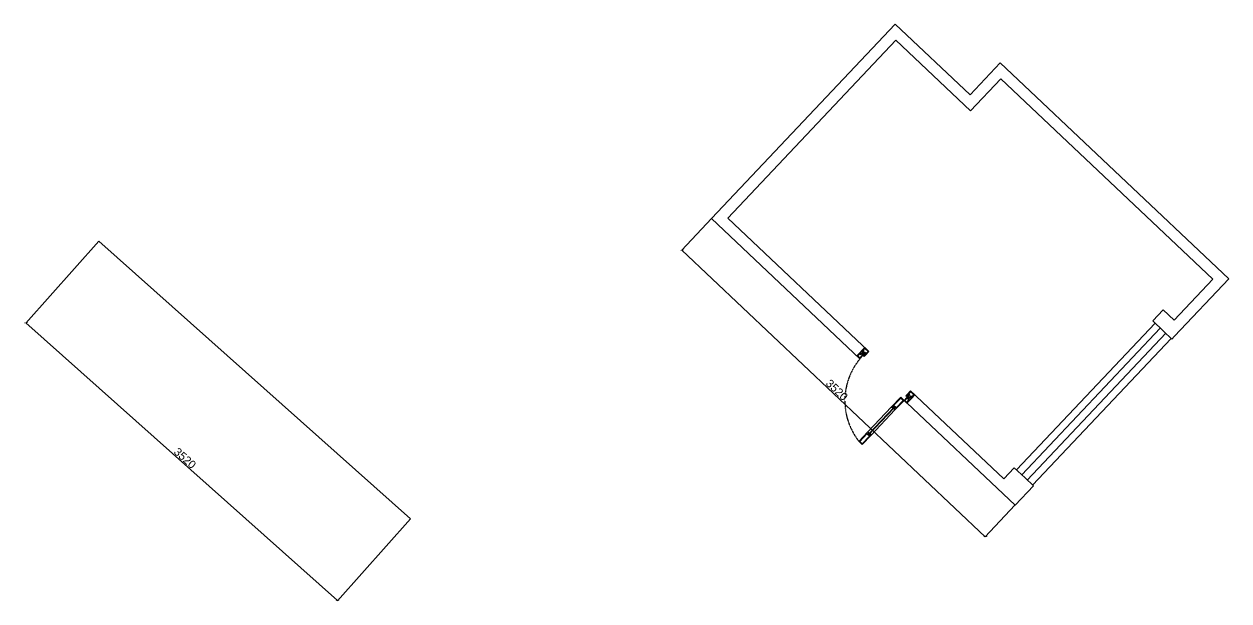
# Model space of a CAD drawing. Header units: millimetres. Extents: x -152054 to 94068, y -14280 to 90567.
# Drawn here: x -7515 to 2646, y 40971 to 45834 of the extents above; entities that cross this region are included whole.
import ezdxf

# ---------------------------------------------------------------- set-up
doc = ezdxf.new("R2010")
doc.units = ezdxf.units.MM
doc.linetypes.add('HIDDEN', pattern=[0.375, 0.25, -0.125])
doc.layers.add('ALM', color=120, linetype='Continuous')
doc.styles.get("Standard").update_dxf_attribs({"font": 'arial.ttf'})
doc.dimstyles.new('ISO-25', dxfattribs={"dimtxt": 67.5, "dimasz": 22.5, "dimexe": 1.25, "dimexo": 0.625, "dimgap": 5.63, "dimtad": 1, "dimtoh": 1, "dimdec": 0, "dimtxsty": 'Standard', "dimblk": 'ARCHTICK', "dimcen": 2.5, "dimclrd": 40, "dimclre": 40, "dimclrt": 1, "dimadec": 0, "dimazin": 0, "dimtfac": 1, "dimtdec": 0, "dimtmove": 0, "dimatfit": 3, "dimldrblk": 'BOXFILLED', "dimfxl": 1, "dimarcsym": 0})

# ---------------------------------------------------------------- blocks, each defined once
blk = doc.blocks.new('_ArchTick')
at = {"color": 0, "linetype": 'ByBlock', "const_width": 0.15}
blk.add_lwpolyline([(-0.5, -0.5), (0.5, 0.5)], dxfattribs=at)
blk = doc.blocks.new('*D41')
at = {"color": 40, "lineweight": -2, "transparency": 16777216}
for p, q in [((-6884, 44004), (-7500, 43314)), ((-4871, 40973), (-7499, 43315)), ((-4256, 41663), (-4872, 40972))]:
    blk.add_line(p, q, dxfattribs=at)
at = {"layer": 'Defpoints', "color": 0, "transparency": 16777216}
for p in [(-6884, 44005), (-7499, 43315), (-4256, 41663)]:
    blk.add_point(p, dxfattribs=at)
at = {"color": 40, "lineweight": -2, "transparency": 16777216, "xscale": 22.5, "yscale": 22.5, "zscale": 22.5}
for p, rotation in [((-7499, 43315), 138.2976922841412), ((-4871, 40973), 318.2976922841412)]:
    blk.add_blockref('_ArchTick', p, dxfattribs=dict(at, rotation=rotation))
at = {"color": 1, "transparency": 16777216, "insert": (-6158, 42174), "char_height": 67.5, "attachment_point": 5, "rotation": 318.2977}
blk.add_mtext('3520', dxfattribs=at)
blk = doc.blocks.new('_BoxFilled')
at = {"color": 0, "linetype": 'ByBlock', "lineweight": -2}
blk.add_line((-0.5, 0), (-1, 0), dxfattribs=at)
at = {"color": 0, "linetype": 'ByBlock'}
blk.add_solid([(-0.5, 0.5), (0.5, 0.5), (-0.5, -0.5), (0.5, -0.5)], dxfattribs=at)
blk = doc.blocks.new('*D42')
at = {"color": 40, "lineweight": -2, "transparency": 16777216}
for p, q in [((-1717, 44194), (-1968, 43928)), ((592, 41512), (-1967, 43929)), ((842, 41777), (591, 41511))]:
    blk.add_line(p, q, dxfattribs=at)
at = {"layer": 'Defpoints', "color": 0, "transparency": 16777216}
for p in [(-1716, 44194), (-1967, 43929), (843, 41777)]:
    blk.add_point(p, dxfattribs=at)
at = {"color": 40, "lineweight": -2, "transparency": 16777216, "xscale": 22.5, "yscale": 22.5, "zscale": 22.5}
for p, rotation in [((-1967, 43929), 136.6358972108404), ((592, 41512), 316.6358972108404)]:
    blk.add_blockref('_ArchTick', p, dxfattribs=dict(at, rotation=rotation))
at = {"color": 1, "transparency": 16777216, "insert": (-660, 42749), "char_height": 67.5, "attachment_point": 5, "rotation": 316.6359}
blk.add_mtext('3520', dxfattribs=at)

msp = doc.modelspace()

# ---------------------------------------------------------------- hatches: boundary and pattern name
at = {"true_color": 0xed1f24}
h = msp.add_hatch(dxfattribs=at)
h.set_pattern_fill('ANSI31', color=240, scale=9.67033, angle=-43.3641)
h.set_pattern_definition([(1.6359, (-4994.604, 44503.334), (-0.87652, 30.69078), [])])
h.paths.add_polyline_path([(-54.3, 42710.6), (-63.4, 42707.3), (-63.6, 42706.1), (-54.5, 42709.5)])

# ---------------------------------------------------------------- linework, layer by layer
for points in [[(-465.6, 43012.5), (-1716.5, 44194), (-167.2, 45834.4), (463.2, 45239), (717.8, 45508.5), (2646.4, 43686.9), (2188.3, 43201.8)], [(-389.5, 43073.7), (-1579.8, 44197.9), (-163.3, 45697.7), (467.1, 45102.3), (721.7, 45371.8), (2509.7, 43683), (2184.4, 43338.6), (2093, 43424.9), (2004.4, 43331.1), (2095.8, 43244.8)], [(-4256.1, 41663.3), (-6883.9, 44004.8)], [(854.8, 42075.9), (2023.4, 43313.2)], [(899.3, 42033.8), (2067.9, 43271.2)], [(946.2, 41989.6), (2114.8, 43226.9)], [(2095.8, 43244.8), (2166.1, 43178.4)], [(2188.3, 43201.8), (2166.1, 43178.4)], [(-424.6, 43106.9), (-491, 43036.6)], [(991.1, 41947.1), (2159.7, 43184.5)], [(842.6, 41777), (-121.7, 42687.7)], [(-68.9, 42638.1), (-2.6, 42708.3)], [(-58, 42649.7), (-2.6, 42708.3)], [(747.3, 42000), (-37.7, 42741.5)], [(927.2, 42007.5), (835.8, 42093.8), (747.3, 42000), (747.3, 42000)], [(927.2, 42007.5), (997.5, 41941.1)], [(997.5, 41941.1), (842.6, 41777)]]:
    msp.add_lwpolyline(points)
at = {"layer": 'ALM'}
for p, q in [((-197.8, 42607.1), (-397.5, 42395.7)), ((-169.7, 42580.6), (-369.4, 42369.2))]:
    msp.add_line(p, q, dxfattribs=at)
for points in [[(-423.2, 43059.1), (-419.4, 43055.4), (-422.2, 43046.1), (-418.7, 43042.8), (-389.5, 43073.7), (-424.6, 43106.9), (-453.8, 43076), (-450.3, 43072.7), (-441.1, 43076), (-437.6, 43072.7), (-447.6, 43062.2), (-457.5, 43051.6), (-461, 43054.9), (-458.2, 43064.2), (-461.7, 43067.6), (-490.9, 43036.7), (-466.3, 43013.5)], [(-466.5, 43020.3), (-484.1, 43036.9), (-467.5, 43054.4), (-457.3, 43044.8), (-444.1, 43058.8), (-430.8, 43072.9), (-441, 43082.5), (-424.4, 43100), (-396.3, 43073.5), (-412.9, 43056), (-423.4, 43065.9)], [(-419.4, 43042.1), (-423.3, 43045.9), (-420.5, 43055.2), (-423.2, 43057.7), (-432.5, 43047.9), (-426.2, 43041.9), (-429.5, 43038.4), (-435.8, 43044.4), (-439.1, 43040.9), (-429.3, 43031.6)], [(-188, 42597.8), (-184.6, 42601.4), (-184.5, 42607.2), (-181.2, 42610.7), (-167.1, 42597.4), (-170.4, 42593.9), (-176.2, 42593.4), (-179.5, 42589.9), (-169.7, 42580.6), (-93.5, 42661.3), (-97, 42664.6), (-97, 42664.6), (-118, 42684.5), (-118, 42684.5), (-121.6, 42687.8), (-197.8, 42607.1)], [(-181.4, 42617.5), (-121.4, 42681), (-100.3, 42661.1), (-160.3, 42597.6)], [(-50.4, 42706.9), (-54.3, 42710.6), (-63.4, 42707.3), (-66.9, 42710.6), (-37.7, 42741.5), (-2.6, 42708.3), (-31.8, 42677.4), (-35.3, 42680.7), (-32.5, 42690), (-36, 42693.4), (-45.9, 42682.8), (-55.9, 42672.3), (-52.4, 42669), (-43.3, 42672.3), (-39.7, 42669), (-68.9, 42638.1), (-93.5, 42661.3)], [(-86.7, 42661.5), (-69.1, 42644.9), (-52.5, 42662.5), (-62.7, 42672.1), (-49.5, 42686.1), (-36.2, 42700.2), (-26, 42690.6), (-9.5, 42708.1), (-37.5, 42734.6), (-54.1, 42717.1), (-43.6, 42707.1)], [(-67.6, 42709.9), (-63.6, 42706.1), (-54.5, 42709.5), (-51.8, 42706.9), (-61, 42697.1), (-67.4, 42703), (-70.7, 42699.5), (-64.4, 42693.6), (-67.7, 42690.1), (-77.5, 42699.3)], [(-387.6, 42386.4), (-391, 42382.9), (-396.7, 42382.4), (-400.1, 42378.9), (-386, 42365.6), (-382.7, 42369.2), (-382.5, 42375), (-379.2, 42378.5), (-369.4, 42369.2), (-445.6, 42288.5), (-449.1, 42291.8), (-449.1, 42291.8), (-470.2, 42311.7), (-470.2, 42311.7), (-473.7, 42315), (-397.5, 42395.7)], [(-406.9, 42378.7), (-466.9, 42315.2), (-445.8, 42295.3), (-385.8, 42358.8)]]:
    msp.add_lwpolyline(points, close=True, dxfattribs=at)
at = {"layer": 'ALM', "color": 251}
for points in [[(-389, 42373.8), (-175.4, 42599.9), (-178.2, 42602.6), (-391.8, 42376.4)], [(-185.2, 42595.2), (-178.2, 42602.6), (-175.4, 42599.9), (-182.3, 42592.5), (-179.5, 42589.9), (-169.9, 42600.1), (-178.4, 42608), (-188, 42597.8)], [(-384.8, 42383.8), (-391.8, 42376.4), (-389, 42373.8), (-382, 42381.1), (-379.2, 42378.5), (-388.8, 42368.3), (-397.3, 42376.3), (-387.6, 42386.4)]]:
    msp.add_lwpolyline(points, close=True, dxfattribs=at)
at = {"layer": 'ALM', "color": 251, "linetype": 'HIDDEN', "ltscale": 0.35}
msp.add_arc((-37.1, 42658.7), 555.6, 136.46456, 218.21362, dxfattribs=at)

# ---------------------------------------------------------------- dimensions: what is measured, and where the dimension line sits
for p1, p2, distance, picture, middle in [((842.6, 41777), (-1716.5, 44194), 364.8, '*D42', (-659.9, 42749.5)), ((-4256.1, 41663.3), (-6883.9, 44004.8), 924.2, '*D41', (-6158.1, 42174))]:
    dim = msp.add_aligned_dim(p1=p1, p2=p2, distance=distance, dimstyle='ISO-25')
    dim.commit()
    dim.dimension.update_dxf_attribs({"geometry": picture, "text_midpoint": middle})

doc.saveas('drawing.dxf')
